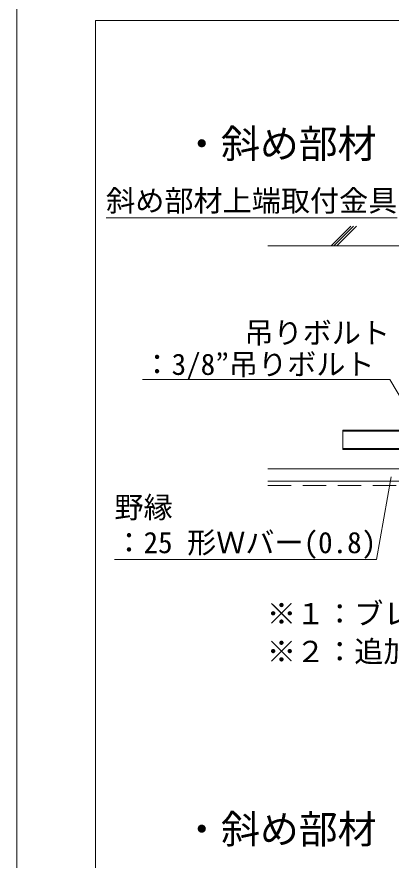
# Model space of a CAD drawing. Units: millimetres at full size, sheet at 1:40; details may follow other scales. Extents: x -7800 to 7800, y -5578 to 5485.
# Drawn here: x -7800 to -7029, y -35 to 1704 of the extents above; entities that cross this region are included whole.
import ezdxf
from ezdxf.enums import TextEntityAlignment as Align

# ---------------------------------------------------------------- set-up
doc = ezdxf.new("R2010")
doc.units = ezdxf.units.MM
doc.header["$LTSCALE"] = 40
doc.linetypes.add('DASHED1', pattern=[1.8, 1.2, -0.6])
for name, color, linetype, lineweight in [('2-2_野縁受け', 3, 'Continuous', 18), ('2-3_野縁', 7, 'Continuous', 18), ('2-6_文字', 3, 'Continuous', 18), ('2-9_躯体', 4, 'DASHED1', 9), ('2-C_パネル', 4, 'DASHED1', 9), ('F-2_太線１', 3, 'Continuous', 18)]:
    doc.layers.add(name, color=color, linetype=linetype, lineweight=lineweight)
doc.styles.add('ＭＳ ゴシック', font='')
doc.styles.get('ＭＳ ゴシック').set_extended_font_data('MS Gothic')

msp = doc.modelspace()

# ---------------------------------------------------------------- linework, layer by layer
at = {"layer": '2-2_野縁受け'}
for p, q in [((-7128.59, 811.86), (-7128.59, 851.86)), ((-5078.63, 851.86), (-7128.59, 851.86)), ((-7128.59, 849.56), (-5078.63, 849.56)), ((-5078.63, 814.16), (-7128.59, 814.16)), ((-7128.59, 811.86), (-5078.63, 811.86))]:
    msp.add_line(p, q, dxfattribs=at)
at = {"layer": '2-3_野縁', "color": 3}
for p, q in [((-6988.59, 771.86), (-7282.6, 771.86)), ((-7282.6, 746.86), (-4982.07, 746.86))]:
    msp.add_line(p, q, dxfattribs=at)
at = {"layer": '2-6_文字', "color": 7}
for p, q in [((-7016.07, 1289.63), (-7616.07, 1289.63)), ((-7031.14, 956.34), (-7541.14, 956.34)), ((-7003.59, 908.62), (-7031.14, 956.34)), ((-7058.97, 584.85), (-7029, 755.55))]:
    msp.add_line(p, q, dxfattribs=at)
msp.add_lwpolyline([(-7058.97, 584.85), (-7069.75, 584.85), (-7598.97, 584.85)], dxfattribs=at)
at = {"layer": '2-9_躯体', "color": 7, "linetype": 'Continuous', "lineweight": 18}
for p, q in [((-7111.71, 1271.95), (-7152.3, 1231.36)), ((-7106.05, 1271.95), (-7146.64, 1231.36)), ((-7100.39, 1271.95), (-7140.98, 1231.36)), ((-7282.6, 1231.36), (-4982.07, 1231.36))]:
    msp.add_line(p, q, dxfattribs=at)
at = {"layer": '2-C_パネル'}
for p, q in [((-7282.6, 746.86), (-4982.07, 746.86)), ((-7282.6, 737.36), (-4982.07, 737.36))]:
    msp.add_line(p, q, dxfattribs=at)
at = {"layer": 'F-2_太線１'}
for p, q in [((-7800, 5485.15), (-7800, -5514.85)), ((-7638.18, 1696.25), (-2068.18, 1696.25)), ((-7638.18, 1696.25), (-7638.18, -4783.77))]:
    msp.add_line(p, q, dxfattribs=at)

# ---------------------------------------------------------------- texts
at = {"layer": '2-6_文字', "style": 'ＭＳ ゴシック'}
for s, p in [('・斜め部材\u3000Ｖ字（１スパン）', (-7459.03, 1395.13)), ('・斜め部材\u3000Ｖ字（２スパン）', (-7459.03, -17.88))]:
    msp.add_text(s, height=58.65, dxfattribs=at).set_placement(p, align=Align.BOTTOM_LEFT)
at = {"layer": '2-6_文字', "color": 7, "style": 'ＭＳ ゴシック'}
for s, p in [('斜め部材上端取付金具', (-7616.07, 1289.63)), ('吊りボルト', (-7331.14, 1017.24)), ('：3/8”吊りボルト', (-7541.14, 952.34)), ('野縁', (-7598.97, 657.35)), ('：25 形Ｗバー(0.8)', (-7598.97, 584.85)), ('※１：ブレース材下部のビス固定（3本/箇所）', (-7284.78, 438.13)), ('※２：追加野縁受け（野縁受け繋ぎ材）のビス固定（2本/箇所）', (-7284.78, 360.23))]:
    msp.add_text(s, height=43.99, dxfattribs=at).set_placement(p, align=Align.BOTTOM_LEFT)

doc.saveas('drawing.dxf')
